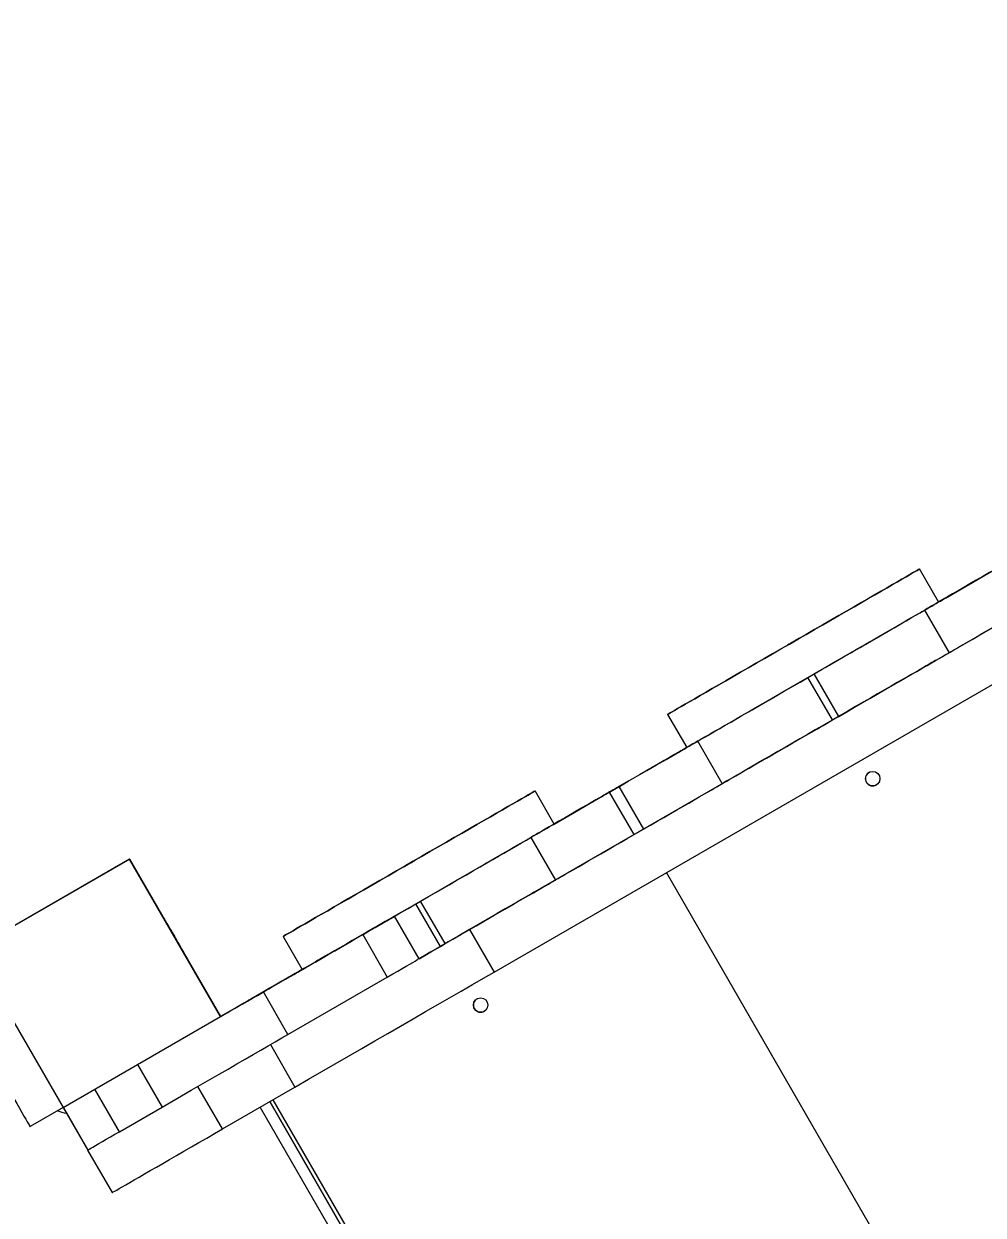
# Model space of a CAD drawing. Header units: millimetres. Extents: x -12977 to 11786, y -11805 to 10558.
# Drawn here: x 4321 to 4849, y 3620 to 4275 of the extents above; entities that cross this region are included whole.
import ezdxf

# ---------------------------------------------------------------- set-up
doc = ezdxf.new("R2010")
doc.units = ezdxf.units.MM
for name, color, linetype in [('DIKOM_ОБЪЕКТ', 7, 'Continuous'), ('DIKOM_РАЗМЕР_ЗОНА', 7, 'Continuous'), ('DIKOM_РАЗМЕР_ОБЪЕКТА', 7, 'Continuous')]:
    doc.layers.add(name, color=color, linetype=linetype)
doc.styles.add('style1', font='arial.ttf', dxfattribs={"width": 0.8})
doc.dimstyles.new('1-50', dxfattribs={"dimtxt": 300, "dimasz": 200, "dimexe": 100, "dimexo": 0, "dimgap": 100, "dimtad": 1, "dimtxsty": 'style1', "dimcen": 200, "dimclrd": 7, "dimclre": 7, "dimclrt": 7, "dimadec": 1, "dimazin": 2, "dimtfac": 1, "dimtmove": 0, "dimatfit": 2, "dimfxl": 0, "dimlwd": 25, "dimlwe": 18, "dimarcsym": 0})

# ---------------------------------------------------------------- blocks, each defined once
blk = doc.blocks.new('*D10')
at = {"layer": 'Defpoints', "color": 0, "transparency": 16777216}
for p in [(4270.31, 8458.22), (2861.68, -8997.09), (10043.37, -8997.09)]:
    blk.add_point(p, dxfattribs=at)
at = {"layer": 'DIKOM_РАЗМЕР_ОБЪЕКТА', "color": 7, "lineweight": 18, "transparency": 16777216}
for p, q in [((4270.31, 8458.22), (10143.37, 8458.22)), ((2861.68, -8997.09), (10143.37, -8997.09))]:
    blk.add_line(p, q, dxfattribs=at)
at = {"layer": 'DIKOM_РАЗМЕР_ОБЪЕКТА', "color": 7, "lineweight": 25, "transparency": 16777216}
blk.add_line((10043.37, 8258.22), (10043.37, -8797.09), dxfattribs=at)
at = {"layer": 'DIKOM_РАЗМЕР_ОБЪЕКТА', "color": 7, "transparency": 16777216}
for points in [[(10010.04, 8258.22), (10076.71, 8258.22), (10043.37, 8458.22)], [(10010.04, -8797.09), (10076.71, -8797.09), (10043.37, -8997.09)]]:
    blk.add_solid(points, dxfattribs=at)
at = {"layer": 'DIKOM_РАЗМЕР_ОБЪЕКТА', "color": 7, "transparency": 16777216, "insert": (9790.2, -3229.16), "char_height": 300, "attachment_point": 5, "rotation": 90, "style": 'style1'}
blk.add_mtext('17450', dxfattribs=at)
blk = doc.blocks.new('*D11')
at = {"layer": 'Defpoints', "color": 0, "transparency": 16777216}
for p in [(4304.4, 10557.6), (2504.07, -11339.72), (11686.06, -11339.72)]:
    blk.add_point(p, dxfattribs=at)
at = {"layer": 'DIKOM_РАЗМЕР_ЗОНА', "color": 7, "lineweight": 18, "transparency": 16777216}
for p, q in [((4304.4, 10557.6), (11786.06, 10557.6)), ((2504.07, -11339.72), (11786.06, -11339.72))]:
    blk.add_line(p, q, dxfattribs=at)
at = {"layer": 'DIKOM_РАЗМЕР_ЗОНА', "color": 7, "lineweight": 25, "transparency": 16777216}
blk.add_line((11686.06, 10357.6), (11686.06, -11139.72), dxfattribs=at)
at = {"layer": 'DIKOM_РАЗМЕР_ЗОНА', "color": 7, "transparency": 16777216}
for points in [[(11652.73, 10357.6), (11719.39, 10357.6), (11686.06, 10557.6)], [(11652.73, -11139.72), (11719.39, -11139.72), (11686.06, -11339.72)]]:
    blk.add_solid(points, dxfattribs=at)
at = {"layer": 'DIKOM_РАЗМЕР_ЗОНА', "color": 7, "transparency": 16777216, "insert": (11432.89, -3191.97), "char_height": 300, "attachment_point": 5, "rotation": 90, "style": 'style1'}
blk.add_mtext('21900', dxfattribs=at)

msp = doc.modelspace()

# ---------------------------------------------------------------- linework, layer by layer
at = {"layer": 'DIKOM_ОБЪЕКТ', "color": 7, "linetype": 'Continuous', "lineweight": 15}
for p, q in [((5171.024, 4126.021), (4566.464, 3776.978)), ((4579.964, 3753.595), (5184.524, 4102.639)), ((4824.467, 3957.114), (4813.967, 3975.3)), ((4829.674, 3960.12), (4829.675, 3960.121)), ((4816.663, 3952.608), (4816.662, 3952.607)), ((4816.662, 3952.607), (4830.162, 3929.224)), ((4824.479, 3957.121), (4824.467, 3957.114)), ((4824.477, 3957.12), (4824.467, 3957.114)), ((4824.479, 3957.121), (4824.477, 3957.12)), ((4823.226, 3925.22), (4823.236, 3925.226)), ((4752.581, 3915.61), (4756.045, 3917.61)), ((4766.081, 3892.227), (4752.581, 3915.61)), ((4769.545, 3894.227), (4756.045, 3917.61)), ((4675.403, 3895.3), (4685.903, 3877.114)), ((4760.868, 3889.217), (4766.064, 3892.217)), ((4766.081, 3892.227), (4769.545, 3894.227)), ((4691.941, 3880.599), (4691.955, 3880.608)), ((4705.441, 3857.216), (4691.941, 3880.599)), ((4705.455, 3857.225), (4691.955, 3880.608)), ((4680.718, 3874.121), (4680.718, 3874.12)), ((4685.902, 3877.114), (4685.311, 3876.772)), ((4612.953, 3834.995), (4602.453, 3853.182)), ((4643.44, 3852.597), (4648.636, 3855.597)), ((4656.94, 3829.214), (4643.44, 3852.597)), ((4648.636, 3855.597), (4662.136, 3832.214)), ((4705.441, 3857.216), (4705.455, 3857.225)), ((4614.021, 3835.612), (4614.022, 3835.613)), ((4600.143, 3827.599), (4600.142, 3827.599)), ((4600.142, 3827.599), (4613.642, 3804.216)), ((4656.94, 3829.214), (4662.136, 3832.214)), ((4379.496, 3815.678), (4292.893, 3765.677)), ((4379.606, 3815.745), (4293.004, 3765.745)), ((4379.496, 3815.678), (4379.606, 3815.745)), ((4429.495, 3729.075), (4379.496, 3815.678)), ((4429.606, 3729.142), (4379.606, 3815.745)), ((4970.796, 3295.66), (4674.796, 3808.346)), ((4970.797, 3295.661), (4674.798, 3808.347)), ((4607.577, 3800.715), (4607.582, 3800.718)), ((4536.927, 3791.102), (4539.525, 3792.602)), ((4550.427, 3767.719), (4536.927, 3791.102)), ((4553.025, 3769.219), (4539.525, 3792.602)), ((4538.676, 3760.934), (4525.176, 3784.317)), ((4453.045, 3742.671), (4507.699, 3774.226)), ((4507.699, 3774.226), (4521.199, 3750.843)), ((4566.464, 3776.978), (4579.964, 3753.595)), ((4463.889, 3773.182), (4474.389, 3754.995)), ((4545.219, 3764.712), (4550.416, 3767.712)), ((4550.427, 3767.719), (4553.025, 3769.219)), ((4292.893, 3765.677), (4342.893, 3679.075)), ((4474.388, 3754.996), (4455.546, 3744.117)), ((4474.389, 3754.996), (4470.262, 3752.613)), ((4471.992, 3753.612), (4474.389, 3754.996)), ((4476.297, 3756.097), (4476.301, 3756.099)), ((4476.301, 3756.099), (4476.301, 3756.099)), ((4465.065, 3749.613), (4465.065, 3749.613)), ((4466.545, 3719.289), (4521.199, 3750.843)), ((4471.992, 3753.612), (4470.26, 3752.613)), ((4470.26, 3752.613), (4470.262, 3752.613)), ((4453.778, 3743.096), (4429.53, 3729.096)), ((4466.545, 3719.289), (4453.045, 3742.671)), ((4453.778, 3743.096), (4453.778, 3743.096)), ((4342.893, 3679.075), (4429.495, 3729.075)), ((4429.495, 3729.075), (4429.606, 3729.142)), ((4429.563, 3729.116), (4429.545, 3729.105)), ((4456.888, 3713.714), (4470.388, 3690.331)), ((4383.913, 3702.758), (4397.413, 3679.375)), ((4373.871, 3665.784), (4360.372, 3689.166)), ((4430.533, 3667.321), (4417.033, 3690.703)), ((4430.533, 3667.321), (4470.388, 3690.331)), ((4752.546, 3169.653), (4456.546, 3682.339)), ((4456.546, 3682.339), (4752.545, 3169.653)), ((4458.29, 3683.346), (4754.29, 3170.659)), ((4342.893, 3679.075), (4324.716, 3668.581)), ((4342.931, 3679.097), (4356.43, 3655.715)), ((4343.052, 3679.167), (4356.552, 3655.785)), ((4373.871, 3665.784), (4397.413, 3679.375)), ((4747.349, 3166.652), (4451.349, 3679.339)), ((4356.552, 3655.785), (4356.416, 3655.706)), ((4356.416, 3655.706), (4356.43, 3655.715)), ((4356.416, 3655.706), (4369.916, 3632.323)), ((4356.43, 3655.715), (4356.552, 3655.785))]:
    msp.add_line(p, q, dxfattribs=at)
at = {"layer": 'DIKOM_ОБЪЕКТ', "color": 7, "linetype": 'Continuous', "lineweight": 15, "flags": 128}
for points in [[(4843.102, 3967.873), (4847.166, 3970.22), (4851.44, 3972.687), (4855.908, 3975.267), (4860.554, 3977.949), (4865.358, 3980.723), (4870.303, 3983.578), (4875.37, 3986.503), (4880.538, 3989.487), (4885.789, 3992.519), (4891.102, 3995.586), (4896.455, 3998.677), (4901.83, 4001.78)], [(4859.96, 3977.605), (4856.186, 3975.426), (4852.441, 3973.264), (4848.753, 3971.135), (4845.15, 3969.055), (4841.66, 3967.04), (4838.309, 3965.105), (4835.124, 3963.266), (4832.127, 3961.536), (4829.342, 3959.928), (4826.79, 3958.455), (4824.491, 3957.127), (4822.461, 3955.955), (4820.717, 3954.948), (4819.272, 3954.114), (4818.136, 3953.458), (4817.319, 3952.986), (4816.826, 3952.702), (4816.662, 3952.607)], [(4813.967, 3975.3), (4813.812, 3975.211), (4813.349, 3974.944), (4812.579, 3974.499), (4811.506, 3973.88), (4810.135, 3973.088), (4808.471, 3972.127), (4806.522, 3971.002), (4804.298, 3969.718), (4801.807, 3968.28), (4799.06, 3966.694), (4796.071, 3964.968), (4792.853, 3963.11), (4789.419, 3961.127), (4785.785, 3959.03), (4781.968, 3956.826), (4777.985, 3954.526), (4773.853, 3952.14), (4769.59, 3949.679), (4765.216, 3947.154), (4760.75, 3944.576), (4756.213, 3941.956), (4751.624, 3939.307), (4747.005, 3936.64), (4742.375, 3933.966), (4737.755, 3931.299), (4733.166, 3928.65), (4728.629, 3926.03), (4724.163, 3923.452), (4719.789, 3920.927), (4715.526, 3918.465), (4711.393, 3916.08), (4707.41, 3913.779), (4703.592, 3911.575), (4699.958, 3909.477), (4696.524, 3907.495), (4693.305, 3905.636), (4690.315, 3903.91), (4687.569, 3902.324), (4685.077, 3900.886), (4682.852, 3899.601), (4680.902, 3898.475), (4679.238, 3897.514), (4677.866, 3896.722), (4676.792, 3896.102), (4676.021, 3895.657), (4675.558, 3895.39), (4675.403, 3895.3), (4675.557, 3895.389), (4676.02, 3895.657), (4676.79, 3896.101), (4677.863, 3896.721), (4679.235, 3897.512), (4680.898, 3898.473), (4682.847, 3899.598), (4685.072, 3900.882), (4687.563, 3902.321), (4690.309, 3903.906), (4693.298, 3905.632), (4696.517, 3907.49), (4699.951, 3909.473), (4703.584, 3911.57), (4707.401, 3913.774), (4711.385, 3916.074), (4715.517, 3918.46), (4719.78, 3920.921), (4724.153, 3923.446), (4728.619, 3926.024), (4733.156, 3928.644), (4737.745, 3931.293), (4742.365, 3933.961), (4746.995, 3936.634), (4751.615, 3939.301), (4756.204, 3941.95), (4760.741, 3944.57), (4765.207, 3947.148), (4769.581, 3949.674), (4773.844, 3952.135), (4777.976, 3954.521), (4781.96, 3956.821), (4785.778, 3959.025), (4789.411, 3961.123), (4792.846, 3963.106), (4796.065, 3964.964), (4799.054, 3966.69), (4801.801, 3968.276), (4804.293, 3969.715), (4806.518, 3971), (4808.467, 3972.125), (4810.132, 3973.086), (4811.504, 3973.878), (4812.578, 3974.498), (4813.348, 3974.943), (4813.812, 3975.211), (4813.967, 3975.3)], [(4824.466, 3957.114), (4829.449, 3959.991), (4836.166, 3963.869), (4843.102, 3967.873)], [(4824.467, 3957.114), (4825.398, 3957.652), (4826.596, 3958.343), (4827.646, 3958.949), (4828.507, 3959.447), (4829.148, 3959.816), (4829.542, 3960.044), (4829.675, 3960.121)], [(4829.674, 3960.12), (4829.541, 3960.043), (4829.147, 3959.816), (4828.506, 3959.446), (4827.644, 3958.949), (4826.594, 3958.342), (4825.397, 3957.651), (4824.5, 3957.133)], [(4685.903, 3877.114), (4686.057, 3877.203), (4686.52, 3877.47), (4687.29, 3877.915), (4688.363, 3878.534), (4689.735, 3879.326), (4691.398, 3880.286), (4693.347, 3881.412), (4695.572, 3882.696), (4698.063, 3884.134), (4700.809, 3885.72), (4703.798, 3887.445), (4707.017, 3889.304), (4710.451, 3891.286), (4714.084, 3893.384), (4717.901, 3895.588), (4721.885, 3897.888), (4726.017, 3900.273), (4730.28, 3902.735), (4734.653, 3905.26), (4739.119, 3907.838), (4743.656, 3910.458), (4748.245, 3913.107), (4752.865, 3915.774), (4757.495, 3918.447), (4762.115, 3921.114), (4766.704, 3923.764), (4771.241, 3926.383), (4775.707, 3928.962), (4780.081, 3931.487), (4784.344, 3933.948), (4788.476, 3936.334), (4792.46, 3938.634), (4796.278, 3940.838), (4799.911, 3942.937), (4803.346, 3944.919), (4806.565, 3946.778), (4809.554, 3948.504), (4812.301, 3950.089), (4814.792, 3951.528), (4817.018, 3952.813), (4818.967, 3953.938), (4820.632, 3954.899), (4822.004, 3955.691), (4823.078, 3956.311), (4823.848, 3956.756), (4824.312, 3957.024), (4824.467, 3957.114)], [(4756.045, 3917.61), (4760.37, 3920.107), (4764.672, 3922.591), (4768.931, 3925.05), (4773.124, 3927.471), (4777.23, 3929.841), (4781.228, 3932.149), (4785.097, 3934.383), (4788.819, 3936.532), (4792.373, 3938.584), (4795.743, 3940.53), (4798.91, 3942.358), (4801.859, 3944.06), (4804.574, 3945.628), (4807.042, 3947.053), (4809.249, 3948.327), (4811.186, 3949.446), (4812.842, 3950.402), (4814.208, 3951.19), (4815.278, 3951.808), (4816.046, 3952.252), (4816.508, 3952.519), (4816.663, 3952.608)], [(4830.162, 3929.224), (4830.326, 3929.319), (4830.819, 3929.604), (4831.636, 3930.076), (4832.772, 3930.731), (4834.217, 3931.566), (4835.961, 3932.573), (4837.991, 3933.744), (4840.29, 3935.072), (4842.842, 3936.545), (4845.627, 3938.153), (4848.624, 3939.883), (4851.809, 3941.723), (4855.16, 3943.657), (4858.65, 3945.672), (4862.253, 3947.752), (4865.941, 3949.881), (4869.686, 3952.043), (4873.46, 3954.222)], [(4748.149, 3937.3), (4747.995, 3937.211), (4747.547, 3936.952), (4746.844, 3936.547), (4745.95, 3936.031), (4744.943, 3935.449), (4743.914, 3934.855), (4742.952, 3934.3), (4742.145, 3933.834), (4741.564, 3933.498), (4741.259, 3933.322), (4741.259, 3933.322), (4741.564, 3933.498), (4742.146, 3933.834), (4742.953, 3934.3), (4743.914, 3934.855), (4744.944, 3935.45), (4745.95, 3936.031), (4746.845, 3936.547), (4747.547, 3936.953), (4747.995, 3937.211), (4748.149, 3937.3)], [(4823.226, 3925.22), (4823.065, 3925.127), (4822.587, 3924.85), (4821.792, 3924.392), (4820.685, 3923.753), (4819.273, 3922.937), (4817.563, 3921.95), (4815.566, 3920.797), (4813.291, 3919.484), (4810.753, 3918.018), (4807.965, 3916.409), (4804.942, 3914.664), (4801.702, 3912.793), (4798.262, 3910.807), (4794.643, 3908.717), (4790.864, 3906.535), (4786.946, 3904.273), (4782.912, 3901.944), (4778.783, 3899.56), (4774.583, 3897.136), (4770.335, 3894.683), (4766.064, 3892.217)], [(4769.545, 3894.227), (4773.87, 3896.724), (4778.172, 3899.208), (4782.431, 3901.667), (4786.624, 3904.088), (4790.73, 3906.459), (4794.728, 3908.767), (4798.598, 3911.001), (4802.319, 3913.15), (4805.873, 3915.202), (4809.243, 3917.147), (4812.41, 3918.976), (4815.359, 3920.678), (4818.074, 3922.245), (4820.542, 3923.67), (4822.749, 3924.945), (4824.686, 3926.063), (4826.342, 3927.019), (4827.708, 3927.808), (4828.778, 3928.426), (4829.546, 3928.869), (4830.008, 3929.136), (4830.162, 3929.224)], [(4691.955, 3880.608), (4692.11, 3880.697), (4692.573, 3880.964), (4693.341, 3881.408), (4694.412, 3882.026), (4695.779, 3882.815), (4697.435, 3883.771), (4699.372, 3884.89), (4701.581, 3886.165), (4704.049, 3887.59), (4706.765, 3889.158), (4709.714, 3890.861), (4712.881, 3892.689), (4716.251, 3894.635), (4719.806, 3896.687), (4723.528, 3898.836), (4727.397, 3901.07), (4731.396, 3903.379), (4735.502, 3905.749), (4739.695, 3908.17), (4743.954, 3910.629), (4748.256, 3913.113), (4752.581, 3915.61)], [(4705.455, 3857.225), (4705.61, 3857.314), (4706.073, 3857.581), (4706.841, 3858.025), (4707.912, 3858.643), (4709.279, 3859.433), (4710.935, 3860.389), (4712.872, 3861.507), (4715.081, 3862.782), (4717.549, 3864.207), (4720.265, 3865.775), (4723.214, 3867.478), (4726.381, 3869.307), (4729.751, 3871.252), (4733.306, 3873.305), (4737.028, 3875.453), (4740.897, 3877.688), (4744.896, 3879.996), (4749.002, 3882.367), (4753.195, 3884.788), (4757.454, 3887.246), (4761.756, 3889.731), (4766.081, 3892.227)], [(4760.868, 3889.217), (4756.596, 3886.751), (4752.349, 3884.299), (4748.149, 3881.874), (4744.02, 3879.49), (4739.986, 3877.161), (4736.068, 3874.899), (4732.289, 3872.717), (4728.67, 3870.628), (4725.231, 3868.643), (4721.992, 3866.772), (4718.969, 3865.027), (4716.181, 3863.418), (4713.643, 3861.952), (4711.37, 3860.639), (4709.373, 3859.487), (4707.664, 3858.5), (4706.252, 3857.685), (4705.445, 3857.219)], [(4691.941, 3880.599), (4691.776, 3880.504), (4691.283, 3880.219), (4690.464, 3879.747), (4689.328, 3879.091), (4687.883, 3878.256), (4686.138, 3877.249), (4684.108, 3876.077), (4681.808, 3874.749), (4679.256, 3873.275), (4676.471, 3871.667), (4673.474, 3869.937), (4670.287, 3868.097), (4666.937, 3866.163), (4663.447, 3864.148), (4659.844, 3862.068), (4656.156, 3859.938), (4652.41, 3857.776), (4648.636, 3855.597)], [(4626.583, 3842.866), (4630.647, 3845.212), (4634.921, 3847.68), (4639.389, 3850.259), (4644.035, 3852.942), (4648.839, 3855.715), (4653.784, 3858.57), (4658.851, 3861.496), (4664.02, 3864.48), (4669.27, 3867.511), (4674.583, 3870.578), (4679.936, 3873.669), (4685.311, 3876.772)], [(4685.886, 3877.104), (4684.994, 3876.589), (4683.796, 3875.898), (4682.746, 3875.292), (4681.885, 3874.794), (4681.245, 3874.424), (4680.851, 3874.197), (4680.718, 3874.12)], [(4680.718, 3874.121), (4680.852, 3874.198), (4681.246, 3874.425), (4681.886, 3874.795), (4682.748, 3875.292), (4683.798, 3875.899), (4684.996, 3876.59), (4685.851, 3877.084)], [(4602.453, 3853.182), (4602.298, 3853.093), (4601.835, 3852.826), (4601.065, 3852.381), (4599.992, 3851.762), (4598.621, 3850.97), (4596.957, 3850.009), (4595.008, 3848.884), (4592.783, 3847.6), (4590.292, 3846.161), (4587.546, 3844.576), (4584.557, 3842.85), (4581.339, 3840.992), (4577.905, 3839.01), (4574.271, 3836.912), (4570.454, 3834.708), (4566.471, 3832.408), (4562.338, 3830.022), (4558.076, 3827.561), (4553.702, 3825.036), (4549.236, 3822.458), (4544.699, 3819.838), (4540.11, 3817.189), (4535.491, 3814.522), (4530.861, 3811.848), (4526.241, 3809.181), (4521.652, 3806.532), (4517.114, 3803.912), (4512.649, 3801.334), (4508.275, 3798.809), (4504.012, 3796.347), (4499.879, 3793.961), (4495.895, 3791.661), (4492.078, 3789.457), (4488.444, 3787.359), (4485.01, 3785.376), (4481.791, 3783.518), (4478.801, 3781.792), (4476.054, 3780.206), (4473.563, 3778.767), (4471.337, 3777.483), (4469.388, 3776.357), (4467.724, 3775.396), (4466.352, 3774.604), (4465.278, 3773.984), (4464.507, 3773.539), (4464.044, 3773.272), (4463.889, 3773.182), (4464.043, 3773.271), (4464.506, 3773.539), (4465.276, 3773.983), (4466.349, 3774.602), (4467.72, 3775.394), (4469.384, 3776.355), (4471.333, 3777.48), (4473.558, 3778.764), (4476.049, 3780.203), (4478.795, 3781.788), (4481.784, 3783.514), (4485.003, 3785.372), (4488.436, 3787.355), (4492.07, 3789.452), (4495.887, 3791.656), (4499.871, 3793.956), (4504.003, 3796.342), (4508.266, 3798.803), (4512.639, 3801.328), (4517.105, 3803.906), (4521.642, 3806.526), (4526.231, 3809.175), (4530.851, 3811.842), (4535.481, 3814.516), (4540.101, 3817.183), (4544.689, 3819.832), (4549.227, 3822.452), (4553.693, 3825.03), (4558.067, 3827.556), (4562.33, 3830.017), (4566.462, 3832.403), (4570.446, 3834.703), (4574.264, 3836.907), (4577.897, 3839.005), (4581.332, 3840.988), (4584.551, 3842.846), (4587.54, 3844.572), (4590.287, 3846.158), (4592.779, 3847.597), (4595.004, 3848.881), (4596.953, 3850.007), (4598.618, 3850.968), (4599.99, 3851.76), (4601.063, 3852.38), (4601.834, 3852.825), (4602.298, 3853.092), (4602.453, 3853.182)], [(4643.44, 3852.597), (4639.666, 3850.418), (4635.921, 3848.256), (4632.233, 3846.127), (4628.631, 3844.047), (4625.141, 3842.032), (4621.79, 3840.098), (4618.604, 3838.258), (4615.608, 3836.528), (4612.823, 3834.92), (4610.271, 3833.447), (4607.971, 3832.119), (4605.942, 3830.947), (4604.198, 3829.94), (4602.752, 3829.106), (4601.617, 3828.45), (4600.8, 3827.979), (4600.307, 3827.694), (4600.142, 3827.599)], [(4645.584, 3853.835), (4645.43, 3853.746), (4644.982, 3853.487), (4644.28, 3853.082), (4643.385, 3852.566), (4642.379, 3851.984), (4641.349, 3851.39), (4640.388, 3850.835), (4639.58, 3850.369), (4638.999, 3850.033), (4638.694, 3849.858), (4638.694, 3849.858), (4638.999, 3850.033), (4639.581, 3850.369), (4640.388, 3850.835), (4641.349, 3851.39), (4642.379, 3851.985), (4643.386, 3852.566), (4644.28, 3853.082), (4644.982, 3853.488), (4645.43, 3853.746), (4645.584, 3853.835)], [(4649.505, 3856.099), (4649.351, 3856.01), (4648.903, 3855.751), (4648.2, 3855.346), (4647.306, 3854.829), (4646.299, 3854.248), (4645.27, 3853.654), (4644.308, 3853.099), (4643.501, 3852.632), (4642.92, 3852.297), (4642.615, 3852.121), (4642.615, 3852.121), (4642.92, 3852.297), (4643.502, 3852.633), (4644.309, 3853.099), (4645.27, 3853.654), (4646.3, 3854.248), (4647.307, 3854.829), (4648.201, 3855.346), (4648.903, 3855.751), (4649.351, 3856.01), (4649.505, 3856.099)], [(4662.136, 3832.214), (4665.91, 3834.393), (4669.656, 3836.556), (4673.344, 3838.685), (4676.947, 3840.765), (4680.437, 3842.78), (4683.787, 3844.715), (4686.974, 3846.554), (4689.971, 3848.285), (4692.756, 3849.893), (4695.308, 3851.366), (4697.608, 3852.694), (4699.638, 3853.866), (4701.383, 3854.873), (4702.828, 3855.708), (4703.964, 3856.364), (4704.783, 3856.836), (4705.276, 3857.121), (4705.441, 3857.216)], [(4612.952, 3834.996), (4619.647, 3838.861), (4626.583, 3842.866)], [(4474.389, 3754.995), (4474.543, 3755.085), (4475.006, 3755.352), (4475.776, 3755.796), (4476.849, 3756.416), (4478.22, 3757.208), (4479.884, 3758.168), (4481.833, 3759.293), (4484.058, 3760.578), (4486.549, 3762.016), (4489.295, 3763.602), (4492.284, 3765.327), (4495.503, 3767.186), (4498.937, 3769.168), (4502.57, 3771.266), (4506.387, 3773.47), (4510.371, 3775.77), (4514.503, 3778.155), (4518.765, 3780.616), (4523.139, 3783.142), (4527.605, 3785.72), (4532.142, 3788.339), (4536.731, 3790.989), (4541.351, 3793.656), (4545.981, 3796.329), (4550.601, 3798.996), (4555.189, 3801.646), (4559.727, 3804.265), (4564.193, 3806.844), (4568.567, 3809.369), (4572.829, 3811.83), (4576.962, 3814.216), (4580.946, 3816.516), (4584.763, 3818.72), (4588.397, 3820.818), (4591.831, 3822.801), (4595.051, 3824.66), (4598.04, 3826.386), (4600.787, 3827.971), (4603.279, 3829.41), (4605.504, 3830.695), (4607.453, 3831.82), (4609.118, 3832.781), (4610.49, 3833.574), (4611.563, 3834.193), (4612.334, 3834.638), (4612.798, 3834.906), (4612.953, 3834.995)], [(4612.953, 3834.996), (4613.495, 3835.309), (4613.889, 3835.536), (4614.022, 3835.613)], [(4614.021, 3835.612), (4613.888, 3835.536), (4613.494, 3835.308), (4612.953, 3834.996)], [(4539.525, 3792.602), (4543.85, 3795.099), (4548.153, 3797.583), (4552.411, 3800.042), (4556.604, 3802.463), (4560.71, 3804.833), (4564.708, 3807.141), (4568.578, 3809.375), (4572.299, 3811.524), (4575.854, 3813.576), (4579.223, 3815.522), (4582.39, 3817.35), (4585.339, 3819.052), (4588.054, 3820.62), (4590.522, 3822.045), (4592.729, 3823.319), (4594.666, 3824.438), (4596.322, 3825.393), (4597.688, 3826.182), (4598.758, 3826.8), (4599.526, 3827.244), (4599.989, 3827.51), (4600.143, 3827.599)], [(4613.642, 3804.216), (4613.807, 3804.311), (4614.299, 3804.596), (4615.117, 3805.068), (4616.252, 3805.723), (4617.698, 3806.558), (4619.442, 3807.565), (4621.471, 3808.736), (4623.771, 3810.064), (4626.323, 3811.537), (4629.108, 3813.145), (4632.104, 3814.875), (4635.29, 3816.715), (4638.641, 3818.649), (4642.131, 3820.664), (4645.733, 3822.744), (4649.421, 3824.873), (4653.166, 3827.036), (4656.94, 3829.214)], [(4536.635, 3815.182), (4536.481, 3815.093), (4536.033, 3814.834), (4535.33, 3814.429), (4534.436, 3813.913), (4533.429, 3813.331), (4532.4, 3812.737), (4531.438, 3812.182), (4530.631, 3811.716), (4530.049, 3811.38), (4529.745, 3811.204), (4529.745, 3811.205), (4530.05, 3811.38), (4530.631, 3811.716), (4531.439, 3812.182), (4532.4, 3812.737), (4533.43, 3813.332), (4534.436, 3813.913), (4535.331, 3814.429), (4536.033, 3814.835), (4536.481, 3815.093), (4536.635, 3815.182)], [(4607.577, 3800.715), (4607.417, 3800.622), (4606.938, 3800.346), (4606.143, 3799.887), (4605.037, 3799.248), (4603.625, 3798.433), (4601.915, 3797.446), (4599.918, 3796.292), (4597.643, 3794.979), (4595.105, 3793.514), (4592.316, 3791.904), (4589.294, 3790.159), (4586.053, 3788.288), (4582.614, 3786.302), (4578.995, 3784.213), (4575.215, 3782.031), (4571.298, 3779.769), (4567.263, 3777.439), (4563.134, 3775.056), (4558.934, 3772.631), (4554.687, 3770.178), (4550.416, 3767.712)], [(4553.025, 3769.219), (4557.35, 3771.716), (4561.653, 3774.2), (4565.911, 3776.659), (4570.104, 3779.08), (4574.21, 3781.45), (4578.208, 3783.759), (4582.078, 3785.993), (4585.799, 3788.141), (4589.354, 3790.194), (4592.723, 3792.139), (4595.89, 3793.967), (4598.839, 3795.669), (4601.554, 3797.237), (4604.022, 3798.662), (4606.229, 3799.937), (4608.166, 3801.055), (4609.822, 3802.011), (4611.188, 3802.8), (4612.258, 3803.417), (4613.026, 3803.861), (4613.488, 3804.128), (4613.642, 3804.216)], [(4476.301, 3756.099), (4476.456, 3756.189), (4476.919, 3756.456), (4477.687, 3756.9), (4478.758, 3757.518), (4480.125, 3758.307), (4481.781, 3759.263), (4483.718, 3760.382), (4485.927, 3761.657), (4488.395, 3763.082), (4491.111, 3764.65), (4494.06, 3766.352), (4497.227, 3768.181), (4500.597, 3770.127), (4504.152, 3772.179), (4507.874, 3774.328), (4511.744, 3776.562), (4515.742, 3778.871), (4519.848, 3781.241), (4524.041, 3783.662), (4528.3, 3786.121), (4532.602, 3788.605), (4536.927, 3791.102)], [(4397.798, 3784.099), (4397.89, 3783.94), (4398.163, 3783.466), (4398.611, 3782.69), (4399.221, 3781.634), (4399.976, 3780.326), (4400.855, 3778.802), (4401.836, 3777.104), (4402.89, 3775.278), (4403.99, 3773.373), (4405.105, 3771.442), (4406.204, 3769.538), (4407.258, 3767.711), (4408.239, 3766.013), (4409.119, 3764.489), (4409.874, 3763.182), (4410.484, 3762.125), (4410.932, 3761.35), (4411.206, 3760.876), (4411.298, 3760.717), (4411.206, 3760.876), (4410.932, 3761.35), (4410.485, 3762.126), (4409.875, 3763.182), (4409.12, 3764.49), (4408.24, 3766.014), (4407.26, 3767.712), (4406.206, 3769.538), (4405.106, 3771.443), (4403.991, 3773.374), (4402.892, 3775.279), (4401.837, 3777.105), (4400.857, 3778.803), (4399.977, 3780.327), (4399.222, 3781.634), (4398.612, 3782.69), (4398.164, 3783.466), (4397.89, 3783.94), (4397.798, 3784.099)], [(4519.101, 3780.81), (4514.366, 3778.076), (4509.92, 3775.509), (4505.766, 3773.11), (4501.904, 3770.881), (4498.339, 3768.823), (4495.072, 3766.936), (4492.104, 3765.223), (4489.438, 3763.684), (4487.074, 3762.319), (4485.014, 3761.129), (4483.258, 3760.116), (4481.809, 3759.279)], [(4519.101, 3780.81), (4520.872, 3781.832), (4522.345, 3782.682), (4523.515, 3783.357), (4524.376, 3783.855), (4524.927, 3784.173), (4525.165, 3784.311), (4525.09, 3784.267), (4524.701, 3784.042), (4524, 3783.638), (4522.99, 3783.055), (4521.674, 3782.295), (4520.057, 3781.361), (4518.145, 3780.257), (4515.944, 3778.987), (4513.464, 3777.555), (4510.712, 3775.966), (4507.699, 3774.226)], [(4402.103, 3776.772), (4402.196, 3776.611), (4402.467, 3776.141), (4402.897, 3775.397), (4403.453, 3774.434), (4404.095, 3773.322), (4404.774, 3772.146), (4405.44, 3770.991), (4406.045, 3769.944), (4406.542, 3769.083), (4406.896, 3768.47), (4407.08, 3768.152), (4407.08, 3768.152), (4406.897, 3768.47), (4406.543, 3769.083), (4406.045, 3769.945), (4405.441, 3770.992), (4404.774, 3772.146), (4404.095, 3773.323), (4403.453, 3774.434), (4402.897, 3775.397), (4402.468, 3776.141), (4402.196, 3776.611), (4402.103, 3776.772)], [(4566.464, 3776.978), (4560.623, 3773.605), (4554.592, 3770.123), (4548.381, 3766.537), (4542.003, 3762.855), (4537.916, 3760.495)], [(4538.676, 3760.934), (4541.8, 3762.738), (4546.102, 3765.222), (4550.427, 3767.719)], [(4490.008, 3764.013), (4489.854, 3763.924), (4489.406, 3763.665), (4488.704, 3763.26), (4487.809, 3762.743), (4486.803, 3762.162), (4485.773, 3761.567), (4484.812, 3761.012), (4484.004, 3760.546), (4483.423, 3760.211), (4483.118, 3760.035), (4483.119, 3760.035), (4483.423, 3760.211), (4484.005, 3760.546), (4484.812, 3761.013), (4485.773, 3761.568), (4486.803, 3762.162), (4487.81, 3762.743), (4488.704, 3763.26), (4489.406, 3763.665), (4489.854, 3763.924), (4490.008, 3764.013)], [(4545.219, 3764.712), (4540.948, 3762.246), (4538.676, 3760.934)], [(4476.297, 3756.097), (4476.132, 3756.002), (4475.642, 3755.719), (4474.833, 3755.251), (4473.717, 3754.607), (4472.31, 3753.795), (4470.633, 3752.827), (4468.71, 3751.717), (4466.57, 3750.481), (4464.243, 3749.137), (4461.763, 3747.706), (4459.167, 3746.207), (4456.493, 3744.663), (4453.778, 3743.096)], [(4468.338, 3751.501), (4469.764, 3752.325), (4471.31, 3753.218), (4472.923, 3754.149), (4474.545, 3755.086), (4476.12, 3755.994), (4477.591, 3756.844), (4478.907, 3757.604), (4480.022, 3758.247), (4480.896, 3758.752), (4481.499, 3759.1), (4481.809, 3759.279)], [(4521.199, 3750.843), (4524.212, 3752.583), (4526.964, 3754.172), (4529.444, 3755.604), (4531.645, 3756.875), (4533.557, 3757.978), (4535.174, 3758.912), (4536.49, 3759.672), (4537.5, 3760.255), (4537.996, 3760.541)], [(4468.338, 3751.501), (4466.699, 3750.555), (4464.989, 3749.568), (4463.216, 3748.545), (4461.392, 3747.492), (4459.526, 3746.414), (4457.628, 3745.318), (4455.708, 3744.21), (4453.778, 3743.096)], [(4465.065, 3749.613), (4465.199, 3749.69), (4465.593, 3749.918), (4466.233, 3750.287), (4467.095, 3750.785), (4468.145, 3751.391), (4469.343, 3752.083), (4470.643, 3752.833), (4471.994, 3753.613)], [(4471.992, 3753.612), (4470.641, 3752.832), (4469.341, 3752.082), (4468.143, 3751.39), (4467.094, 3750.784), (4466.232, 3750.287), (4465.592, 3749.917), (4465.198, 3749.689), (4465.065, 3749.613)], [(4470.388, 3690.331), (4477.8, 3694.611), (4485.199, 3698.882), (4492.571, 3703.138), (4499.902, 3707.371), (4507.179, 3711.572), (4514.389, 3715.735), (4521.518, 3719.851), (4528.553, 3723.913), (4535.482, 3727.913), (4542.292, 3731.845), (4548.97, 3735.7), (4555.503, 3739.472), (4561.881, 3743.155), (4568.092, 3746.74), (4574.123, 3750.222), (4579.964, 3753.595)], [(4453.045, 3742.671), (4449.701, 3740.741), (4446.107, 3738.666), (4442.277, 3736.455), (4438.225, 3734.116), (4433.968, 3731.657), (4429.52, 3729.09), (4429.506, 3729.081)], [(4429.563, 3729.116), (4429.727, 3729.211), (4430.215, 3729.492), (4431.022, 3729.958), (4432.137, 3730.602), (4433.546, 3731.416), (4435.233, 3732.389), (4437.174, 3733.51), (4439.347, 3734.765), (4441.723, 3736.136), (4444.273, 3737.609), (4446.965, 3739.163), (4449.764, 3740.779), (4452.637, 3742.438), (4455.546, 3744.117)], [(4458.244, 3745.674), (4458.09, 3745.585), (4457.642, 3745.326), (4456.94, 3744.921), (4456.045, 3744.404), (4455.039, 3743.823), (4454.009, 3743.229), (4453.048, 3742.674), (4452.241, 3742.208), (4451.659, 3741.872), (4451.355, 3741.696), (4451.355, 3741.696), (4451.659, 3741.872), (4452.241, 3742.208), (4453.048, 3742.674), (4454.009, 3743.229), (4455.039, 3743.824), (4456.046, 3744.405), (4456.94, 3744.921), (4457.643, 3745.327), (4458.09, 3745.585), (4458.244, 3745.674)], [(4448.32, 3739.945), (4448.166, 3739.856), (4447.718, 3739.597), (4447.016, 3739.191), (4446.122, 3738.675), (4445.115, 3738.094), (4444.085, 3737.499), (4443.124, 3736.945), (4442.317, 3736.478), (4441.735, 3736.143), (4441.431, 3735.967), (4441.431, 3735.967), (4441.735, 3736.143), (4442.317, 3736.479), (4443.124, 3736.945), (4444.086, 3737.5), (4445.115, 3738.094), (4446.122, 3738.675), (4447.016, 3739.192), (4447.719, 3739.597), (4448.166, 3739.856), (4448.32, 3739.945)], [(4397.413, 3679.375), (4402.746, 3682.455), (4408.059, 3685.522), (4413.332, 3688.566), (4418.545, 3691.576), (4423.677, 3694.539), (4428.71, 3697.445), (4433.623, 3700.281), (4438.399, 3703.039), (4443.02, 3705.707), (4447.468, 3708.275), (4451.725, 3710.733), (4455.777, 3713.072), (4459.607, 3715.283), (4463.201, 3717.358), (4466.545, 3719.289)], [(4299.713, 3711.88), (4301.892, 3708.106), (4304.054, 3704.361), (4306.183, 3700.673), (4308.264, 3697.07), (4310.278, 3693.58), (4312.213, 3690.23), (4314.053, 3687.044), (4315.783, 3684.047), (4317.391, 3681.262), (4318.865, 3678.71), (4320.193, 3676.411), (4321.365, 3674.381), (4322.372, 3672.637), (4323.207, 3671.191), (4323.863, 3670.056), (4324.336, 3669.238), (4324.62, 3668.745), (4324.716, 3668.581)], [(4356.552, 3655.785), (4356.728, 3655.886), (4357.253, 3656.19), (4358.117, 3656.688), (4359.301, 3657.372), (4360.782, 3658.227), (4362.529, 3659.235), (4364.508, 3660.377), (4366.676, 3661.63), (4368.992, 3662.967), (4371.407, 3664.361), (4373.871, 3665.784)], [(4369.916, 3632.323), (4370.07, 3632.412), (4370.532, 3632.679), (4371.3, 3633.123), (4372.37, 3633.74), (4373.736, 3634.529), (4375.392, 3635.485), (4377.329, 3636.603), (4379.537, 3637.878), (4382.005, 3639.303), (4384.72, 3640.87), (4387.668, 3642.573), (4390.835, 3644.401), (4394.205, 3646.347), (4397.759, 3648.399), (4401.481, 3650.547), (4405.35, 3652.781), (4409.348, 3655.09), (4413.454, 3657.46), (4417.647, 3659.881), (4421.906, 3662.34), (4426.208, 3664.824), (4430.533, 3667.321)]]:
    msp.add_lwpolyline(points, dxfattribs=at)
at = {"layer": 'DIKOM_ОБЪЕКТ', "color": 7, "linetype": 'Continuous', "lineweight": 15}
for centre in [(4788.195, 3859.962), (4572.542, 3735.455)]:
    msp.add_circle(centre, 4, dxfattribs=at)
for centre, radius, start, end in [((4788.197, 3859.963), 4, 121.181188, 301.181188), ((4572.544, 3735.456), 4, 121.181188, 301.181188), ((4345.871, 3690.033), 14, 244.855248, 265.07896)]:
    msp.add_arc(centre, radius, start, end, dxfattribs=at)

# ---------------------------------------------------------------- dimensions: what is measured, and where the dimension line sits
at = {"layer": 'DIKOM_РАЗМЕР_ЗОНА'}
dim = msp.add_linear_dim(base=(11686.061, -11339.718), p1=(4304.397, 10557.602), p2=(2504.073, -11339.718), angle=90, text='21900', dimstyle='1-50', dxfattribs=at)
dim.commit()
dim.dimension.update_dxf_attribs({"geometry": '*D11', "text_midpoint": (11686.061, -3191.969), "dimtype": 160})
at = {"layer": 'DIKOM_РАЗМЕР_ОБЪЕКТА'}
dim = msp.add_linear_dim(base=(10043.372, -8997.089), p1=(4270.308, 8458.216), p2=(2861.678, -8997.089), angle=90, text='17450', dimstyle='1-50', dxfattribs=at)
dim.commit()
dim.dimension.update_dxf_attribs({"geometry": '*D10', "text_midpoint": (10043.372, -3229.158), "dimtype": 160})

doc.saveas('drawing.dxf')
